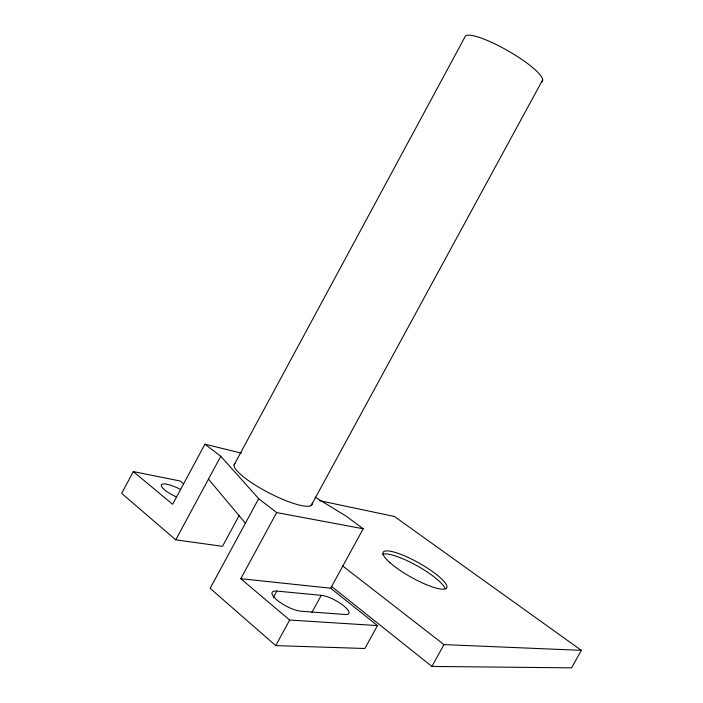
<?xml version="1.0" encoding="UTF-8"?>
<svg xmlns="http://www.w3.org/2000/svg" width="703" height="703" viewBox="0 0 703 703"><rect width="100%" height="100%" fill="white"/><g stroke="black" fill="none" stroke-linecap="round" stroke-linejoin="round"><path stroke-width="1.05" d="M183.545 483.734L180.17 481.001L133.324 471.59L121.654 493.383L175.759 539.834L222.491 546.328L239.143 515.536M241.524 453.163L204.942 444.182L172.613 504.297L133.324 471.59M175.759 539.834L220.768 456.291L204.942 444.182M234.064 464.92L465.465 36.02A44.605 8.972 29.9 0 1 512.118 53.243A44.605 8.972 29.9 0 1 541.424 81.856M220.768 456.291L258.686 498.664L210.135 588.341L275.717 645.609L364.892 648.5L377.485 625.591L330.7 588.218L240.786 578.71L276.657 512.592L363.205 528.761L330.7 588.218M311.209 505.483L542.672 79.887M273.265 597.603L276.815 591.082L321.262 595.336A17.812 5.053 28.6 0 1 343.433 605.599A17.812 5.053 28.6 0 1 345.375 614.519L301.104 611.223A18.814 5.624 27.9 0 1 277.149 600.186A18.814 5.624 27.9 0 1 276.815 591.082M275.717 645.609L289.662 620.046L377.485 625.591M311.842 612.568L321.262 595.336M431.906 666.426L443.971 644.607L581.346 650.345L571.557 667.85L431.906 666.426L331.79 586.618M319.487 500.668L394.471 516.494L581.346 650.345M315.093 497.162L345.99 516.02L363.205 528.761M258.686 498.664L276.657 512.592M342.554 565.845L443.971 644.607M240.786 578.71L289.662 620.046M208.457 479.138L245.409 523.19M176.664 497.039A16.784 4.28 26 0 1 161.409 484.824A16.784 4.28 26 0 1 180.68 489.569M312.246 503.269A43.788 9.394 27.4 0 1 269.39 493.111A43.788 9.394 27.4 0 1 234.969 463.532M382.353 554.482A36.433 8.216 29.3 0 1 415.051 564.676A36.433 8.216 29.3 0 1 444.973 588.27M389.989 562.716A36.433 8.111 29.3 0 0 444.832 589.052A36.433 8.111 29.3 0 0 410.13 558.393A36.433 8.111 29.3 0 0 389.989 562.716"/></g></svg>
